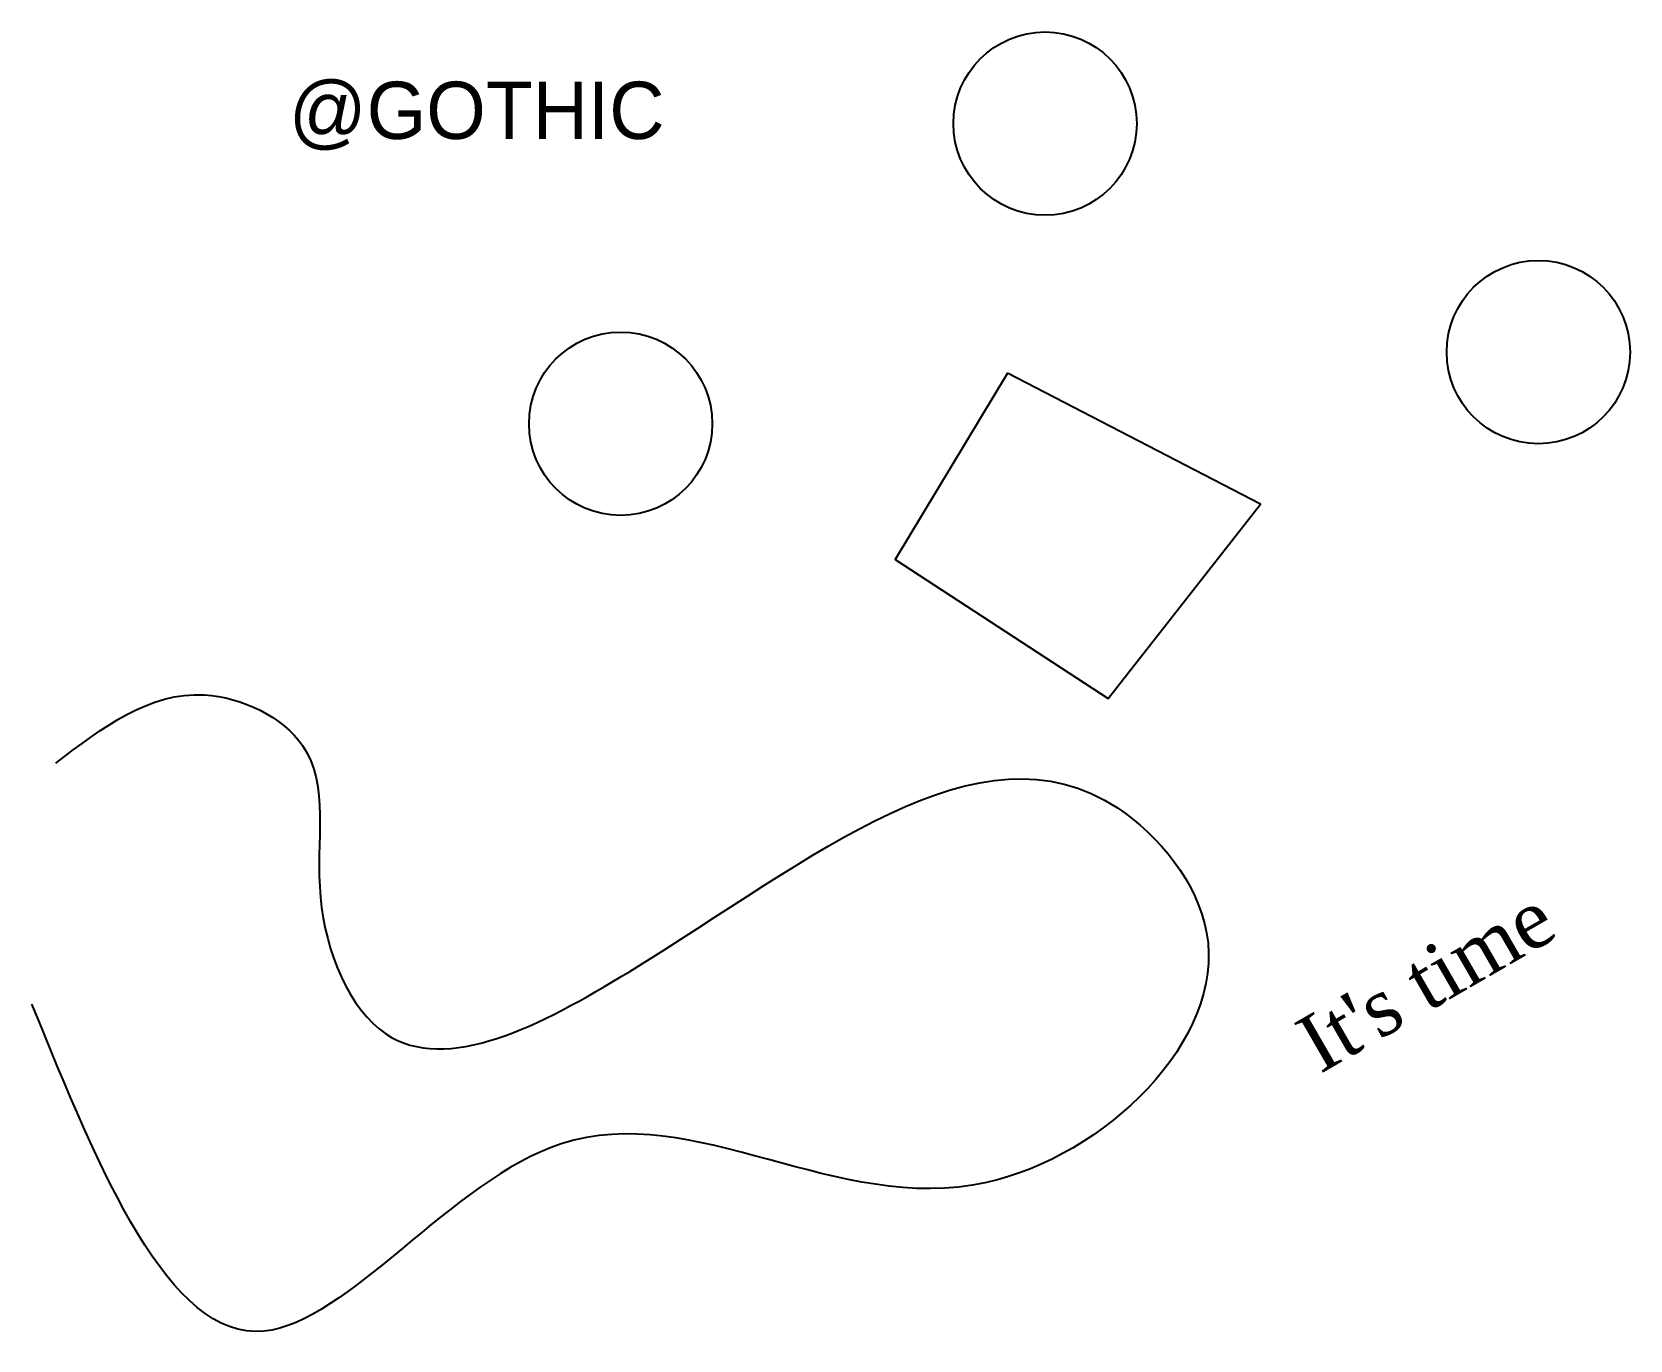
# Model space of a CAD drawing. Header units: metres. Extents: x 288.8 to 358.5, y 147.9 to 205.
import ezdxf

# ---------------------------------------------------------------- set-up
doc = ezdxf.new("R2010")
doc.units = ezdxf.units.M
doc.layers.get('0').update_dxf_attribs({"linetype": 'CONTINUOUS'})
doc.layers.add('Texts', color=6, linetype='Continuous')
doc.styles.add('Gothic', font='gothicg_.ttf')
doc.styles.add('Times', font='times.ttf')

msp = doc.modelspace()

# ---------------------------------------------------------------- linework, layer by layer
msp.add_lwpolyline([(331.355, 190.111), (326.454, 181.971), (335.757, 175.908), (342.402, 184.38)], close=True)
for centre in [(333, 201), (354.528, 191.025), (314.479, 187.897)]:
    msp.add_circle(centre, 4)
msp.add_spline([(289.826, 173.075), (296.315, 176.06), (300.598, 173.854), (301.377, 167.235), (304.232, 161.265), (314.874, 163.99), (336.158, 171.128), (340.051, 165.677), (330.448, 154.776), (311.889, 156.463), (298.911, 148.287), (288.788, 162.563)], degree=3)

# ---------------------------------------------------------------- texts
at = {"layer": 'Texts', "style": 'Gothic'}
msp.add_text('@GOTHIC', height=2.5, dxfattribs=at).set_placement((300, 200.33))
at = {"layer": 'Texts', "style": 'Times'}
msp.add_text("It's time", height=2.5, rotation=30, dxfattribs=at).set_placement((345, 159.5))

doc.saveas('drawing.dxf')
